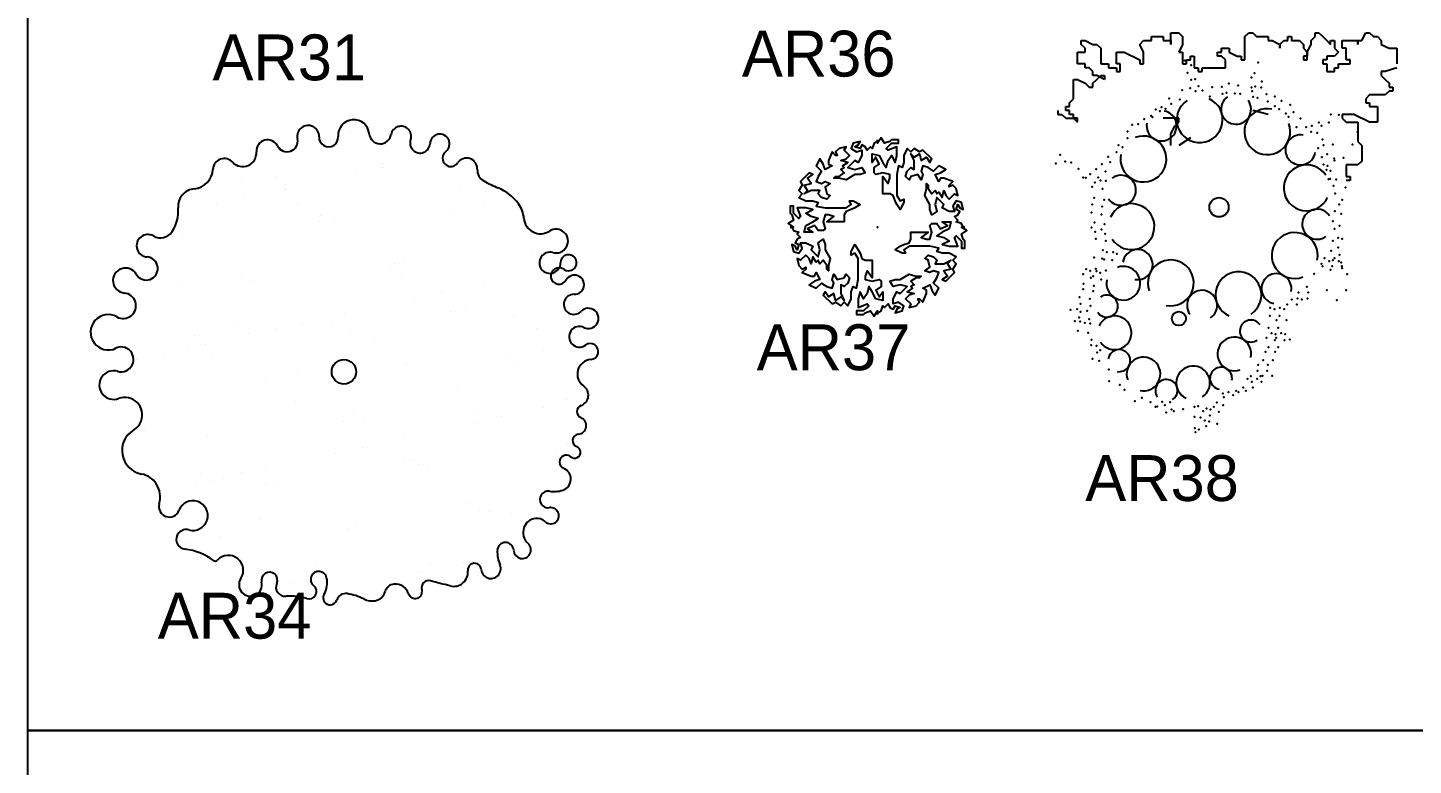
# Model space of a CAD drawing. Header units: millimetres. Extents: x -129.2 to -76.7, y 2488.8 to 2511.1.
# Drawn here: x -129.24 to -121.31, y 2499.81 to 2504.03 of the extents above; entities that cross this region are included whole.
import ezdxf

# ---------------------------------------------------------------- set-up
doc = ezdxf.new("R2010")
doc.units = ezdxf.units.MM
doc.styles.add('MAYO', font='COBT____.PFB', dxfattribs={"height": 0.7})

# ---------------------------------------------------------------- blocks, each defined once
blk = doc.blocks.new('AR34')
for p, q in [((0.0399, 1.3749), (0.0399, 1.3749)), ((0.2216, 1.1962), (0.2216, 1.1962)), ((0.4616, 1.2273), (0.4616, 1.2273)), ((-0.3906, 1.1205), (-0.3906, 1.1205)), ((0.0677, 1.1396), (0.0677, 1.1396)), ((0.2214, 1.1738), (0.2214, 1.1738)), ((-0.583, 1.0958), (-0.583, 1.0958)), ((-0.3335, 1.0504), (-0.3335, 1.0504)), ((-0.3311, 1.0749), (-0.3311, 1.0749)), ((0.6655, 1.0498), (0.6655, 1.0498)), ((-0.7274, 0.9627), (-0.7274, 0.9627)), ((-0.5736, 0.9969), (-0.5736, 0.9969)), ((-0.265, 0.966), (-0.265, 0.966)), ((0.7986, 0.9807), (0.7986, 0.9807)), ((-0.1319, 0.8968), (-0.1319, 0.8968)), ((0.6272, 0.9303), (0.6272, 0.9303)), ((-0.1376, 0.8665), (-0.1376, 0.8665)), ((-0.0501, 0.8596), (-0.0501, 0.8596)), ((-0.919, 0.7875), (-0.919, 0.7875)), ((1.2778, 0.7317), (1.2778, 0.7317)), ((0.3473, 0.6479), (0.3473, 0.6479)), ((1.0726, 0.701), (1.0726, 0.701)), ((-0.5832, 0.564), (-0.5832, 0.564)), ((0.2714, 0.6133), (0.2714, 0.6133)), ((0.2912, 0.622), (0.2912, 0.622)), ((0.3309, 0.5677), (0.3309, 0.5677)), ((-0.9253, 0.5181), (-0.9253, 0.5181)), ((-0.5134, 0.5217), (-0.5134, 0.5217)), ((0.8022, 0.5141), (0.8022, 0.5141)), ((0.4083, 0.4265), (0.4083, 0.4265)), ((0.5621, 0.4607), (0.5621, 0.4607)), ((0.0071, 0.3372), (0.0071, 0.3372)), ((0.612, 0.3524), (0.612, 0.3524)), ((0.6968, 0.3562), (0.6968, 0.3562)), ((0.9729, 0.3228), (0.9729, 0.3228)), ((-0.6038, 0.2718), (-0.6038, 0.2718)), ((-0.3867, 0.2496), (-0.3867, 0.2496)), ((-0.233, 0.2838), (-0.233, 0.2838)), ((-0.068, 0.2924), (-0.068, 0.2924)), ((0.0424, 0.239), (0.0424, 0.239)), ((1.106, 0.2536), (1.106, 0.2536)), ((-0.8493, 0.2134), (-0.8493, 0.2134)), ((-0.7879, 0.1603), (-0.7879, 0.1603)), ((-0.5443, 0.2262), (-0.5443, 0.2262)), ((0.1755, 0.1698), (0.1755, 0.1698)), ((-1.0281, 0.1069), (-1.0281, 0.1069)), ((-0.8881, 0.1552), (-0.8881, 0.1552)), ((-0.755, 0.086), (-0.755, 0.086)), ((0.9335, 0.1061), (0.9335, 0.1061)), ((1.1422, 0.1269), (1.1422, 0.1269)), ((-1.1818, 0.0727), (-1.1818, 0.0727)), ((-0.2632, 0.0109), (-0.2632, 0.0109)), ((0.3608, 0.0479), (0.3608, 0.0479)), ((0.993, 0.0605), (0.993, 0.0605)), ((-0.4437, -0.0525), (-0.4437, -0.0525)), ((0.6547, -0.0792), (0.6547, -0.0792)), ((-1.2085, -0.1163), (-1.2085, -0.1163)), ((1.274, -0.1548), (1.274, -0.1548)), ((-0.2758, -0.163), (-0.2758, -0.163)), ((0.0583, -0.2354), (0.0583, -0.2354)), ((0.7664, -0.218), (0.7664, -0.218)), ((1.1428, -0.199), (1.1428, -0.199)), ((0.0017, -0.2818), (0.0017, -0.2818)), ((0.1178, -0.281), (0.1178, -0.281)), ((0.7489, -0.2867), (0.7489, -0.2867)), ((0.9027, -0.2525), (0.9027, -0.2525)), ((-1.1384, -0.3307), (-1.1384, -0.3307)), ((-0.7797, -0.3608), (-0.7797, -0.3608)), ((0.3477, -0.3759), (0.3477, -0.3759)), ((-0.0461, -0.4636), (-0.0461, -0.4636)), ((0.1076, -0.4294), (0.1076, -0.4294)), ((1.2118, -0.4473), (1.2118, -0.4473)), ((1.2803, -0.4042), (1.2803, -0.4042)), ((-0.4473, -0.5528), (-0.4473, -0.5528)), ((0.3498, -0.488), (0.3498, -0.488)), ((0.3988, -0.4963), (0.3988, -0.4963)), ((0.4305, -0.5263), (0.4305, -0.5263)), ((-0.8169, -0.577), (-0.8169, -0.577)), ((-0.7574, -0.6226), (-0.7574, -0.6226)), ((-0.6874, -0.6063), (-0.6874, -0.6063)), ((-0.5807, -0.5719), (-0.5807, -0.5719)), ((-0.3741, -0.6266), (-0.3741, -0.6266)), ((0.4829, -0.5572), (0.4829, -0.5572)), ((-0.8412, -0.6405), (-0.8412, -0.6405)), ((-0.4476, -0.641), (-0.4476, -0.641)), ((0.7203, -0.7426), (0.7203, -0.7426)), ((0.7798, -0.7883), (0.7798, -0.7883)), ((0.8361, -0.7921), (0.8361, -0.7921)), ((-0.4764, -0.8379), (-0.4764, -0.8379)), ((0.0713, -0.8559), (0.0713, -0.8559)), ((0.9621, -0.8062), (0.9621, -0.8062)), ((-0.71, -0.9349), (-0.71, -0.9349)), ((0.0316, -0.89), (0.0316, -0.89)), ((-0.8989, -0.9738), (-0.8989, -0.9738)), ((1.0608, -1.0035), (1.0608, -1.0035)), ((-0.1549, -1.0842), (-0.1549, -1.0842)), ((0.5001, -1.1004), (0.5001, -1.1004)), ((0.6883, -1.0891), (0.6883, -1.0891)), ((-0.0954, -1.1298), (-0.0954, -1.1298)), ((0.2945, -1.1767), (0.2945, -1.1767)), ((0.4482, -1.1425), (0.4482, -1.1425)), ((-0.3044, -1.2008), (-0.3044, -1.2008)), ((-0.1067, -1.266), (-0.1067, -1.266)), ((0.6572, -1.2151), (0.6572, -1.2151))]:
    blk.add_line(p, q)
blk.add_circle((0.0028, 0.0046), 0.0699)
for centre, radius, start, end in [((0.0588, 1.3575), 0.0893, 5.55578, 184.53107), ((-0.2018, 1.3515), 0.0627, 357.38104, 192.7058), ((-0.0847, 1.3461), 0.0546, 177.38104, 4.53107), ((0.2105, 1.3722), 0.0631, 185.55578, 350.27498), ((0.3298, 1.3518), 0.0579, 340.48863, 170.27498), ((0.5512, 1.3088), 0.0559, 307.42775, 177.69442), ((-0.4335, 1.267), 0.0645, 27.25613, 184.07894), ((-0.3222, 1.3243), 0.0607, 207.25613, 12.7058), ((0.4382, 1.3134), 0.0572, 160.48863, 357.69442), ((-0.6808, 1.1592), 0.0654, 42.89257, 177.06936), ((-0.5757, 1.2568), 0.0781, 222.89257, 4.07894), ((0.614, 1.2268), 0.0474, 127.42775, 325.90174), ((0.7041, 1.1658), 0.0615, 357.7701, 145.90174), ((-0.8632, 1.1685), 0.1172, 274.8706, 357.06936), ((0.8393, 1.1605), 0.0738, 177.7701, 240.22346), ((-0.8447, 0.9515), 0.1006, 94.8706, 185.24084), ((1.1378, 1.6824), 0.675, 240.22346, 247.91416), ((0.7814, 0.8039), 0.273, 36.39034, 67.91416), ((0.8726, 0.8712), 0.1597, 4.19425, 36.39034), ((-1.1524, 0.9232), 0.2084, 325.98137, 5.24084), ((1.1268, 0.8898), 0.0951, 184.19425, 303.01156), ((-1.0467, 0.8519), 0.0808, 240.37257, 325.98137), ((1.2158, 0.7527), 0.0684, 254.22489, 123.01156), ((-1.1184, 0.7257), 0.0643, 60.37257, 266.12842), ((-1.1272, 0.5957), 0.0659, 210.24225, 86.12842), ((1.1808, 0.6286), 0.0606, 74.22489, 359.85061), ((1.2874, 0.6284), 0.0461, 233.82209, 179.85061), ((-1.246, 0.5265), 0.0716, 30.24225, 264.7312), ((1.2324, 0.5531), 0.0471, 53.82209, 330.50873), ((1.3211, 0.503), 0.0547, 268.44748, 150.50873), ((-1.2593, 0.3825), 0.073, 240.6127, 84.7312), ((1.318, 0.3906), 0.0577, 88.44748, 315.83099), ((-1.3447, 0.2308), 0.1011, 60.6127, 294.61764), ((1.4009, 0.3102), 0.0578, 243.77907, 135.83099), ((1.3492, 0.2053), 0.0591, 63.77907, 306.30778), ((1.4115, 0.1206), 0.0461, 274.27682, 126.30778), ((-1.2711, 0.0757), 0.0712, 253.72911, 130.60171), ((-1.314, -0.0713), 0.082, 73.72911, 290.63538), ((1.4211, -0.0085), 0.0834, 94.27682, 235.37627), ((1.3381, -0.1287), 0.0627, 290.53114, 55.37627), ((-1.25, -0.2414), 0.0997, 339.03841, 110.63538), ((1.3734, -0.2229), 0.0379, 110.53114, 246.88072), ((-1.2514, -0.2408), 0.1013, 301.07304, 339.03841), ((1.3391, -0.3033), 0.0495, 275.14521, 66.88072), ((-1.1281, -0.4455), 0.1377, 121.07304, 259.39823), ((1.3468, -0.3892), 0.0367, 95.14521, 249.89443), ((1.2746, -0.5109), 0.0393, 49.14033, 247.23034), ((1.3225, -0.4555), 0.034, 229.14033, 69.89443), ((1.2335, -0.6089), 0.0669, 288.61253, 67.23034), ((-1.1768, -0.7057), 0.1271, 33.345, 79.39823), ((-1.1883, -0.7132), 0.1408, 344.36673, 33.345), ((1.1705, -0.7259), 0.0473, 81.47432, 279.08931), ((1.202, -0.5155), 0.1654, 261.47432, 288.61253), ((-0.9957, -0.7671), 0.0592, 164.36673, 339.30511), ((-0.8607, -0.8181), 0.085, 254.36759, 159.30511), ((1.1853, -0.8185), 0.0465, 227.41168, 99.08931), ((1.1062, -0.912), 0.0782, 96.26017, 161.22953), ((1.1055, -0.9054), 0.0715, 47.41168, 96.26017), ((-0.8989, -0.9546), 0.0567, 74.36759, 263.84146), ((1.1137, -0.9145), 0.0861, 161.22953, 227.77398), ((-0.9402, -1.3365), 0.3274, 53.09559, 83.84146), ((1.0867, -1.0235), 0.2067, 178.26061, 202.21066), ((0.9268, -1.0186), 0.0468, 2.29488, 178.26061), ((1.0228, -1.0148), 0.0493, 182.29488, 47.77398), ((-0.7331, -1.0608), 0.0174, 233.09559, 316.99125), ((-0.6579, -1.131), 0.0855, 326.76626, 136.99125), ((0.7497, -1.1295), 0.0388, 4.14328, 185.94356), ((0.8438, -1.1226), 0.0556, 184.14328, 22.21066), ((-0.5315, -1.2138), 0.0656, 146.76626, 13.4455), ((-0.4231, -1.1879), 0.0458, 336.02299, 193.4455), ((-0.1409, -1.1831), 0.0461, 11.99507, 231.24156), ((-0.227, -1.2014), 0.1341, 330.03086, 11.99507), ((0.6303, -1.1419), 0.0812, 255.24191, 5.94356), ((-0.3335, -1.2277), 0.0523, 156.02299, 275.96966), ((-0.1964, -1.2523), 0.0427, 251.48786, 51.24156), ((0.0132, -1.3176), 0.0537, 81.31075, 161.92588), ((-0.028, -1.5871), 0.3263, 63.51889, 81.31075), ((0.1703, -1.2353), 0.0704, 278.48389, 345.36637), ((0.2951, -1.2679), 0.0585, 95.8191, 165.36637), ((0.2971, -1.2875), 0.0782, 16.92412, 95.8191), ((0.4099, -1.2532), 0.0396, 196.92412, 15.79205), ((0.4877, -1.2312), 0.0413, 75.52169, 195.79205), ((-5.4107, -24.0742), 23.6335, 75.24191, 75.52169), ((-0.2989, -1.5583), 0.28, 71.48786, 95.96966), ((-0.076, -1.2885), 0.0402, 150.03086, 341.92588), ((0.165, -1.1996), 0.1065, 243.51889, 278.48389)]:
    blk.add_arc(centre, radius, start, end)
blk = doc.blocks.new('AR37')
for points in [[(-0.0031, 0.4993), (-0.0031, 0.4893), (-0.0231, 0.4793), (-0.0331, 0.4493), (-0.0431, 0.4593), (-0.0631, 0.4393), (-0.0731, 0.4593), (-0.0931, 0.4693), (-0.1031, 0.4493), (-0.1331, 0.4593), (-0.1131, 0.4693), (-0.1031, 0.4893), (-0.1431, 0.4793), (-0.1531, 0.4493), (-0.1231, 0.4293), (-0.0931, 0.4393), (-0.0931, 0.4093), (-0.1131, 0.3693), (-0.1331, 0.3793), (-0.1731, 0.3393), (-0.1331, 0.3293), (-0.0931, 0.3393), (-0.0731, 0.3093), (-0.1031, 0.2993), (-0.1331, 0.2993), (-0.1831, 0.2693), (-0.2231, 0.2793), (-0.2531, 0.2793), (-0.2431, 0.2893), (-0.2231, 0.2893), (-0.1931, 0.3093), (-0.2131, 0.3293), (-0.1931, 0.3393), (-0.2031, 0.3493), (-0.1731, 0.3693), (-0.2131, 0.3793), (-0.1831, 0.3893), (-0.1631, 0.4093), (-0.1931, 0.4393), (-0.1831, 0.4593), (-0.2231, 0.4493), (-0.2431, 0.4293), (-0.2331, 0.4093), (-0.2431, 0.4093), (-0.2631, 0.4293), (-0.2831, 0.3793), (-0.2831, 0.3593), (-0.2631, 0.3493), (-0.3031, 0.3293), (-0.3131, 0.3593), (-0.3331, 0.3893), (-0.3531, 0.3493), (-0.3231, 0.3193), (-0.3431, 0.2893), (-0.3531, 0.2593), (-0.3231, 0.2493), (-0.3031, 0.2593), (-0.2731, 0.2493), (-0.3031, 0.2293), (-0.2931, 0.1893), (-0.2731, 0.1793), (-0.2931, 0.1593), (-0.3231, 0.1693), (-0.3431, 0.1893), (-0.3331, 0.2093), (-0.3831, 0.2093), (-0.4231, 0.1893), (-0.4031, 0.2093), (-0.4231, 0.2393), (-0.3831, 0.2493), (-0.4031, 0.2793), (-0.3731, 0.2993), (-0.3931, 0.3093), (-0.4431, 0.2593), (-0.4331, 0.2393), (-0.4531, 0.2093), (-0.4331, 0.1893), (-0.4531, 0.1693), (-0.4131, 0.1493), (-0.3731, 0.1493), (-0.3431, 0.1393), (-0.3531, 0.1193), (-0.3031, 0.1093), (-0.1831, 0.1093), (-0.1531, 0.1293), (-0.1631, 0.1493), (-0.1431, 0.1493), (-0.1031, 0.1293), (-0.1331, 0.1093), (-0.1531, 0.0993), (-0.1831, 0.0893), (-0.1931, 0.0693), (-0.1931, 0.0293), (-0.2931, 0.0293), (-0.2531, 0.0593), (-0.2831, 0.0693), (-0.3031, 0.0693), (-0.3131, 0.0293), (-0.3031, -0.0107), (-0.3131, -0.0207), (-0.3431, -0.0207), (-0.3631, 0.0093), (-0.4031, -0.0107), (-0.3731, -0.0307), (-0.4231, -0.0307), (-0.4131, 0.0093), (-0.3731, 0.0293), (-0.3431, 0.0493), (-0.3831, 0.0593), (-0.4131, 0.0793), (-0.3731, 0.0993), (-0.4131, 0.1093), (-0.4631, 0.1093), (-0.4431, 0.0593), (-0.4531, 0.0493), (-0.4831, 0.0793), (-0.4831, 0.1193), (-0.5031, 0.1193), (-0.5031, 0.0793), (-0.4931, 0.0693), (-0.4831, 0.0393), (-0.5131, 0.0193), (-0.4831, -0.0007), (-0.5031, -0.0007)], [(0.4969, -0.0007), (0.4869, -0.0007), (0.4769, 0.0193), (0.4469, 0.0293), (0.4569, 0.0393), (0.4369, 0.0593), (0.4569, 0.0693), (0.4669, 0.0893), (0.4469, 0.0993), (0.4569, 0.1293), (0.4669, 0.1093), (0.4869, 0.0993), (0.4769, 0.1393), (0.4469, 0.1493), (0.4269, 0.1193), (0.4369, 0.0893), (0.4069, 0.0893), (0.3669, 0.1093), (0.3769, 0.1293), (0.3369, 0.1693), (0.3269, 0.1293), (0.3369, 0.0893), (0.3069, 0.0693), (0.2969, 0.0993), (0.2969, 0.1293), (0.2669, 0.1793), (0.2769, 0.2193), (0.2769, 0.2493), (0.2869, 0.2393), (0.2869, 0.2193), (0.3069, 0.1893), (0.3269, 0.2093), (0.3369, 0.1893), (0.3469, 0.1993), (0.3669, 0.1693), (0.3769, 0.2093), (0.3869, 0.1793), (0.4069, 0.1593), (0.4369, 0.1893), (0.4569, 0.1793), (0.4469, 0.2193), (0.4269, 0.2393), (0.4069, 0.2293), (0.4069, 0.2393), (0.4269, 0.2593), (0.3769, 0.2793), (0.3569, 0.2793), (0.3469, 0.2593), (0.3269, 0.2993), (0.3569, 0.3093), (0.3869, 0.3293), (0.3469, 0.3493), (0.3169, 0.3193), (0.2869, 0.3393), (0.2569, 0.3493), (0.2469, 0.3193), (0.2569, 0.2993), (0.2469, 0.2693), (0.2269, 0.2993), (0.1869, 0.2893), (0.1769, 0.2693), (0.1569, 0.2893), (0.1669, 0.3193), (0.1869, 0.3393), (0.2069, 0.3293), (0.2069, 0.3793), (0.1869, 0.4193), (0.2069, 0.3993), (0.2369, 0.4193), (0.2469, 0.3793), (0.2769, 0.3993), (0.2969, 0.3693), (0.3069, 0.3893), (0.2569, 0.4393), (0.2369, 0.4293), (0.2069, 0.4493), (0.1869, 0.4293), (0.1669, 0.4493), (0.1469, 0.4093), (0.1469, 0.3693), (0.1369, 0.3393), (0.1169, 0.3493), (0.1069, 0.2993), (0.1069, 0.1793), (0.1269, 0.1493), (0.1469, 0.1593), (0.1469, 0.1393), (0.1269, 0.0993), (0.1069, 0.1293), (0.0969, 0.1493), (0.0869, 0.1793), (0.0669, 0.1893), (0.0269, 0.1893), (0.0269, 0.2893), (0.0569, 0.2493), (0.0669, 0.2793), (0.0669, 0.2993), (0.0269, 0.3093), (-0.0131, 0.2993), (-0.0231, 0.3093), (-0.0231, 0.3393), (0.0069, 0.3593), (-0.0131, 0.3993), (-0.0331, 0.3693), (-0.0331, 0.4193), (0.0069, 0.4093), (0.0269, 0.3693), (0.0469, 0.3393), (0.0569, 0.3793), (0.0769, 0.4093), (0.0969, 0.3693), (0.1069, 0.4093), (0.1069, 0.4593), (0.0569, 0.4393), (0.0469, 0.4493), (0.0769, 0.4793), (0.1169, 0.4793), (0.1169, 0.4993), (0.0769, 0.4993), (0.0669, 0.4893), (0.0369, 0.4793), (0.0169, 0.5093), (-0.0031, 0.4793), (-0.0031, 0.4993)], [(-0.0031, -0.5007), (-0.0031, -0.4907), (0.0169, -0.4807), (0.0269, -0.4507), (0.0369, -0.4607), (0.0569, -0.4407), (0.0669, -0.4607), (0.0869, -0.4707), (0.0969, -0.4507), (0.1269, -0.4607), (0.1069, -0.4707), (0.0969, -0.4907), (0.1369, -0.4807), (0.1469, -0.4507), (0.1169, -0.4307), (0.0869, -0.4407), (0.0869, -0.4107), (0.1069, -0.3707), (0.1269, -0.3807), (0.1669, -0.3407), (0.1269, -0.3307), (0.0869, -0.3407), (0.0669, -0.3107), (0.0969, -0.3007), (0.1269, -0.3007), (0.1769, -0.2707), (0.2169, -0.2807), (0.2469, -0.2807), (0.2369, -0.2907), (0.2169, -0.2907), (0.1869, -0.3107), (0.2069, -0.3307), (0.1869, -0.3407), (0.1969, -0.3507), (0.1669, -0.3707), (0.2069, -0.3807), (0.1769, -0.3907), (0.1569, -0.4107), (0.1869, -0.4407), (0.1769, -0.4607), (0.2169, -0.4507), (0.2369, -0.4307), (0.2269, -0.4107), (0.2369, -0.4107), (0.2569, -0.4307), (0.2769, -0.3807), (0.2769, -0.3607), (0.2569, -0.3507), (0.2969, -0.3307), (0.3069, -0.3607), (0.3269, -0.3907), (0.3469, -0.3507), (0.3169, -0.3207), (0.3369, -0.2907), (0.3469, -0.2607), (0.3169, -0.2507), (0.2969, -0.2607), (0.2669, -0.2507), (0.2969, -0.2307), (0.2869, -0.1907), (0.2669, -0.1807), (0.2869, -0.1607), (0.3169, -0.1707), (0.3369, -0.1907), (0.3269, -0.2107), (0.3769, -0.2107), (0.4169, -0.1907), (0.3969, -0.2107), (0.4169, -0.2407), (0.3769, -0.2507), (0.3969, -0.2807), (0.3669, -0.3007), (0.3869, -0.3107), (0.4369, -0.2607), (0.4269, -0.2407), (0.4469, -0.2107), (0.4269, -0.1907), (0.4469, -0.1707), (0.4069, -0.1507), (0.3669, -0.1507), (0.3369, -0.1407), (0.3469, -0.1207), (0.2969, -0.1107), (0.1769, -0.1107), (0.1469, -0.1307), (0.1569, -0.1507), (0.1369, -0.1507), (0.0969, -0.1307), (0.1269, -0.1107), (0.1469, -0.1007), (0.1769, -0.0907), (0.1869, -0.0707), (0.1869, -0.0307), (0.2869, -0.0307), (0.2469, -0.0607), (0.2769, -0.0707), (0.2969, -0.0707), (0.3069, -0.0307), (0.2969, 0.0093), (0.3069, 0.0193), (0.3369, 0.0193), (0.3569, -0.0107), (0.3969, 0.0093), (0.3669, 0.0293), (0.4169, 0.0293), (0.4069, -0.0107), (0.3669, -0.0307), (0.3369, -0.0507), (0.3769, -0.0607), (0.4069, -0.0807), (0.3669, -0.1007), (0.4069, -0.1107), (0.4569, -0.1107), (0.4369, -0.0607), (0.4469, -0.0507), (0.4769, -0.0807), (0.4769, -0.1207), (0.4969, -0.1207), (0.4969, -0.0807), (0.4869, -0.0707), (0.4769, -0.0407), (0.5069, -0.0207), (0.4769, -0.0007), (0.4969, -0.0007)], [(-0.5031, -0.0007), (-0.4931, -0.0007), (-0.4831, -0.0207), (-0.4531, -0.0307), (-0.4631, -0.0407), (-0.4431, -0.0607), (-0.4631, -0.0707), (-0.4731, -0.0907), (-0.4531, -0.1007), (-0.4631, -0.1307), (-0.4731, -0.1107), (-0.4931, -0.1007), (-0.4831, -0.1407), (-0.4531, -0.1507), (-0.4331, -0.1207), (-0.4431, -0.0907), (-0.4131, -0.0907), (-0.3731, -0.1107), (-0.3831, -0.1307), (-0.3431, -0.1707), (-0.3331, -0.1307), (-0.3431, -0.0907), (-0.3131, -0.0707), (-0.3031, -0.1007), (-0.3031, -0.1307), (-0.2731, -0.1807), (-0.2831, -0.2207), (-0.2831, -0.2507), (-0.2931, -0.2407), (-0.2931, -0.2207), (-0.3131, -0.1907), (-0.3331, -0.2107), (-0.3431, -0.1907), (-0.3531, -0.2007), (-0.3731, -0.1707), (-0.3831, -0.2107), (-0.3931, -0.1807), (-0.4131, -0.1607), (-0.4431, -0.1907), (-0.4631, -0.1807), (-0.4531, -0.2207), (-0.4331, -0.2407), (-0.4131, -0.2307), (-0.4131, -0.2407), (-0.4331, -0.2607), (-0.3831, -0.2807), (-0.3631, -0.2807), (-0.3531, -0.2607), (-0.3331, -0.3007), (-0.3631, -0.3107), (-0.3931, -0.3307), (-0.3531, -0.3507), (-0.3231, -0.3207), (-0.2931, -0.3407), (-0.2631, -0.3507), (-0.2531, -0.3207), (-0.2631, -0.3007), (-0.2531, -0.2707), (-0.2331, -0.3007), (-0.1931, -0.2907), (-0.1831, -0.2707), (-0.1631, -0.2907), (-0.1731, -0.3207), (-0.1931, -0.3407), (-0.2131, -0.3307), (-0.2131, -0.3807), (-0.1931, -0.4207), (-0.2131, -0.4007), (-0.2431, -0.4207), (-0.2531, -0.3807), (-0.2831, -0.4007), (-0.3031, -0.3707), (-0.3131, -0.3907), (-0.2631, -0.4407), (-0.2431, -0.4307), (-0.2131, -0.4507), (-0.1931, -0.4307), (-0.1731, -0.4507), (-0.1531, -0.4107), (-0.1531, -0.3707), (-0.1431, -0.3407), (-0.1231, -0.3507), (-0.1131, -0.3007), (-0.1131, -0.1807), (-0.1331, -0.1507), (-0.1531, -0.1607), (-0.1531, -0.1407), (-0.1331, -0.1007), (-0.1131, -0.1307), (-0.1031, -0.1507), (-0.0931, -0.1807), (-0.0731, -0.1907), (-0.0331, -0.1907), (-0.0331, -0.2907), (-0.0631, -0.2507), (-0.0731, -0.2807), (-0.0731, -0.3007), (-0.0331, -0.3107), (0.0069, -0.3007), (0.0169, -0.3107), (0.0169, -0.3407), (-0.0131, -0.3607), (0.0069, -0.4007), (0.0269, -0.3707), (0.0269, -0.4207), (-0.0131, -0.4107), (-0.0331, -0.3707), (-0.0531, -0.3407), (-0.0631, -0.3807), (-0.0831, -0.4107), (-0.1031, -0.3707), (-0.1131, -0.4107), (-0.1131, -0.4607), (-0.0631, -0.4407), (-0.0531, -0.4507), (-0.0831, -0.4807), (-0.1231, -0.4807), (-0.1231, -0.5007), (-0.0831, -0.5007), (-0.0731, -0.4907), (-0.0431, -0.4807), (-0.0231, -0.5107), (-0.0031, -0.4807), (-0.0031, -0.5007)]]:
    blk.add_lwpolyline(points)
blk.add_point((-0.0031, -0.0007))
blk = doc.blocks.new('AR38')
for p, q in [((-0.7834, 0.9406), (-0.7834, 0.9629)), ((-0.7834, 0.9629), (-0.7611, 0.9629)), ((-0.7611, 0.9629), (-0.7166, 0.9406)), ((-0.4493, 0.9406), (-0.427, 0.9629)), ((-0.427, 0.9629), (-0.3825, 0.9629)), ((-0.3825, 0.9629), (-0.3825, 0.9851)), ((-0.3825, 0.9851), (-0.3156, 0.9851)), ((-0.3156, 0.9851), (-0.3156, 0.9629)), ((-0.3156, 0.9629), (-0.2711, 0.9629)), ((-0.2711, 0.9406), (-0.2711, 1.0074)), ((-0.2711, 1.0074), (-0.2265, 1.0074)), ((-0.2711, 0.9629), (-0.2711, 0.9406)), ((-0.2265, 1.0074), (-0.2042, 0.9851)), ((-0.2042, 0.9851), (-0.2042, 0.9406)), ((0.1522, 0.9851), (0.1744, 1.0074)), ((0.1522, 0.8516), (0.1522, 0.9851)), ((0.1744, 1.0074), (0.1967, 1.0074)), ((0.1967, 1.0074), (0.219, 0.9851)), ((0.219, 0.9851), (0.2858, 0.9851)), ((0.2858, 0.9851), (0.2858, 0.9629)), ((0.2858, 0.9629), (0.3081, 0.9629)), ((0.3081, 0.9629), (0.3527, 0.9406)), ((0.3527, 0.9406), (0.3749, 0.9629)), ((0.3749, 0.9629), (0.3972, 0.9629)), ((0.3972, 0.9629), (0.3972, 0.9851)), ((0.3972, 0.9851), (0.4195, 0.9851)), ((0.4195, 0.9851), (0.4195, 0.9629)), ((0.4195, 0.9629), (0.464, 0.9629)), ((0.464, 0.9629), (0.4863, 0.9406)), ((0.5309, 0.9629), (0.5531, 0.9851)), ((0.5309, 0.9406), (0.5309, 0.9629)), ((0.5531, 0.9851), (0.5531, 1.0074)), ((0.5531, 1.0074), (0.5754, 1.0074)), ((0.5754, 1.0074), (0.5977, 0.9851)), ((0.5977, 0.9851), (0.62, 0.9629)), ((0.62, 0.9629), (0.6422, 0.9406)), ((0.6422, 0.9406), (0.6422, 0.9629)), ((0.6422, 0.9629), (0.6645, 0.9629)), ((0.6645, 0.9629), (0.6645, 0.9184)), ((0.7091, 0.9184), (0.7091, 0.9629)), ((0.7091, 0.9629), (0.7982, 0.9629)), ((0.7982, 0.9629), (0.7982, 0.9406)), ((0.7982, 0.9406), (0.7982, 0.9629)), ((0.7982, 0.9629), (0.8204, 0.9629)), ((0.8204, 0.9629), (0.8427, 1.0074)), ((0.8427, 1.0074), (0.865, 1.0074)), ((0.865, 1.0074), (0.8873, 0.9851)), ((0.8873, 0.9851), (0.9096, 0.9851)), ((0.9096, 0.9851), (0.9318, 0.9629)), ((0.9318, 0.9629), (0.9318, 0.9406)), ((-0.8057, 0.8293), (-0.8057, 0.8961)), ((-0.8057, 0.8961), (-0.7611, 0.8961)), ((-0.7611, 0.9184), (-0.7834, 0.9406)), ((-0.7611, 0.8961), (-0.7611, 0.9184)), ((-0.7166, 0.9406), (-0.6943, 0.9406)), ((-0.6943, 0.9406), (-0.672, 0.9184)), ((-0.672, 0.9184), (-0.672, 0.8293)), ((-0.5829, 0.8961), (-0.5384, 0.8961)), ((-0.5829, 0.8293), (-0.5829, 0.8961)), ((-0.5384, 0.8961), (-0.4493, 0.8516)), ((-0.427, 0.8961), (-0.4493, 0.9406)), ((-0.427, 0.8293), (-0.427, 0.8961)), ((-0.2042, 0.9406), (-0.2265, 0.8961)), ((-0.2265, 0.8961), (-0.2042, 0.8961)), ((-0.2042, 0.8961), (-0.2042, 0.8293)), ((-0.1597, 0.8516), (-0.1597, 0.8738)), ((-0.1597, 0.8738), (-0.1374, 0.8738)), ((-0.1374, 0.8738), (-0.1374, 0.807)), ((-0.0038, 0.8738), (-0.0038, 0.8961)), ((-0.0038, 0.8961), (0.0185, 0.8961)), ((0.0185, 0.8738), (-0.0038, 0.8738)), ((0.0185, 0.8961), (0.0185, 0.9184)), ((0.0185, 0.9184), (0.0631, 0.9184)), ((0.0408, 0.8516), (0.0185, 0.8738)), ((0.0631, 0.9184), (0.0631, 0.8961)), ((0.0631, 0.8961), (0.1076, 0.8738)), ((0.1076, 0.8738), (0.1299, 0.8738)), ((0.1299, 0.8738), (0.1299, 0.8516)), ((0.3527, 0.9406), (0.3527, 0.9184)), ((0.3527, 0.9184), (0.3527, 0.9406)), ((0.4863, 0.9406), (0.4863, 0.9184)), ((0.4863, 0.9184), (0.5086, 0.8961)), ((0.5086, 0.8738), (0.4863, 0.8738)), ((0.4863, 0.8738), (0.4863, 0.8516)), ((0.5086, 0.8961), (0.5309, 0.9406)), ((0.5086, 0.8961), (0.5086, 0.8738)), ((0.5086, 0.8516), (0.5086, 0.8961)), ((0.6645, 0.8738), (0.62, 0.8738)), ((0.62, 0.8738), (0.62, 0.8516)), ((0.6645, 0.9184), (0.6868, 0.8961)), ((0.6868, 0.8961), (0.6645, 0.8738)), ((0.7313, 0.9184), (0.7091, 0.9184)), ((0.7313, 0.8516), (0.7313, 0.9184)), ((0.9318, 0.9406), (0.9764, 0.9184)), ((0.9764, 0.9184), (1.0209, 0.9184)), ((1.0209, 0.9184), (1.0209, 0.8293)), ((-0.7611, 0.8293), (-0.8057, 0.8293)), ((-0.7611, 0.807), (-0.7611, 0.8293)), ((-0.7389, 0.807), (-0.7611, 0.807)), ((-0.7166, 0.7848), (-0.7389, 0.807)), ((-0.672, 0.8293), (-0.6275, 0.8293)), ((-0.6275, 0.8293), (-0.6275, 0.807)), ((-0.6275, 0.807), (-0.5829, 0.807)), ((-0.5607, 0.8293), (-0.5829, 0.8293)), ((-0.5829, 0.807), (-0.5829, 0.7848)), ((-0.5607, 0.7848), (-0.5607, 0.8293)), ((-0.4493, 0.8516), (-0.4493, 0.8293)), ((-0.4493, 0.8293), (-0.427, 0.8293)), ((-0.2042, 0.8293), (-0.182, 0.8293)), ((-0.182, 0.8293), (-0.182, 0.8516)), ((-0.182, 0.8516), (-0.1597, 0.8516)), ((-0.1374, 0.807), (-0.1151, 0.807)), ((-0.1151, 0.807), (-0.1151, 0.7848)), ((-0.0929, 0.7848), (-0.0929, 0.807)), ((-0.0929, 0.807), (0.0408, 0.807)), ((0.0408, 0.807), (0.0408, 0.8516)), ((0.1299, 0.8516), (0.1522, 0.8516)), ((0.4863, 0.8516), (0.5086, 0.8516)), ((0.62, 0.8516), (0.5977, 0.8516)), ((0.5977, 0.8516), (0.5977, 0.8293)), ((0.5977, 0.8293), (0.62, 0.8293)), ((0.62, 0.8293), (0.62, 0.7848)), ((0.6645, 0.7848), (0.6645, 0.807)), ((0.6645, 0.807), (0.6868, 0.807)), ((0.6868, 0.807), (0.6868, 0.8293)), ((0.6868, 0.8293), (0.7536, 0.8293)), ((0.7536, 0.8516), (0.7313, 0.8516)), ((0.7536, 0.8293), (0.7536, 0.8516)), ((1.0209, 0.807), (0.9541, 0.7848)), ((-0.828, 0.629), (-0.828, 0.7403)), ((-0.828, 0.7403), (-0.8057, 0.7403)), ((-0.8057, 0.7403), (-0.7611, 0.718)), ((-0.7611, 0.718), (-0.7389, 0.6957)), ((-0.7166, 0.7625), (-0.7166, 0.7848)), ((-0.6943, 0.7625), (-0.7166, 0.7625)), ((-0.7166, 0.718), (-0.6943, 0.7403)), ((-0.7166, 0.6957), (-0.7166, 0.718)), ((-0.6943, 0.7403), (-0.672, 0.7625)), ((-0.6498, 0.7403), (-0.6943, 0.7625)), ((-0.672, 0.7625), (-0.6498, 0.7625)), ((-0.6498, 0.7625), (-0.6498, 0.7403)), ((-0.5829, 0.7848), (-0.5607, 0.7848)), ((-0.1151, 0.7848), (-0.0929, 0.7848)), ((0.62, 0.7848), (0.6645, 0.7848)), ((0.9541, 0.7848), (0.9318, 0.7848)), ((0.9318, 0.7848), (0.9318, 0.7625)), ((0.9318, 0.7625), (0.9541, 0.7403)), ((0.9541, 0.7403), (0.9764, 0.718)), ((0.9764, 0.718), (0.9764, 0.6957)), ((-0.7389, 0.6957), (-0.7166, 0.6957)), ((0.865, 0.6512), (0.8427, 0.629)), ((0.9541, 0.6512), (0.865, 0.6512)), ((0.9764, 0.6735), (0.9541, 0.6512)), ((0.9764, 0.6957), (0.9987, 0.6957)), ((0.9987, 0.6735), (0.9764, 0.6735)), ((0.9987, 0.6957), (0.9987, 0.6735)), ((-0.9171, 0.5622), (-0.9171, 0.5399)), ((-0.8725, 0.5622), (-0.8725, 0.5844)), ((-0.8725, 0.5844), (-0.8502, 0.5844)), ((-0.8502, 0.5622), (-0.8725, 0.5622)), ((-0.8502, 0.6067), (-0.828, 0.629)), ((-0.8502, 0.5844), (-0.8502, 0.6067)), ((-0.8502, 0.5399), (-0.8502, 0.5622)), ((0.2858, 0.5399), (0.1967, 0.5622)), ((0.8427, 0.629), (0.8427, 0.6067)), ((0.8427, 0.6067), (0.865, 0.6067)), ((0.865, 0.6067), (0.865, 0.5844)), ((0.865, 0.5844), (0.9096, 0.5844)), ((0.9096, 0.5844), (0.9096, 0.4954)), ((-0.9171, 0.5399), (-0.8948, 0.5399)), ((-0.8948, 0.5399), (-0.8725, 0.5177)), ((-0.8725, 0.5177), (-0.828, 0.5177)), ((-0.828, 0.5399), (-0.8502, 0.5399)), ((-0.828, 0.5177), (-0.828, 0.5399)), ((-0.828, 0.5177), (-0.8057, 0.4954)), ((-0.8057, 0.5177), (-0.828, 0.5177)), ((-0.8057, 0.4954), (-0.8057, 0.5177)), ((-0.2265, 0.5177), (-0.3156, 0.5177)), ((-0.2488, 0.4731), (-0.2265, 0.4954)), ((-0.2265, 0.4954), (-0.2265, 0.5177)), ((0.7759, 0.5399), (0.7091, 0.5399)), ((0.7091, 0.5399), (0.7091, 0.5177)), ((0.7091, 0.5177), (0.7313, 0.4954)), ((0.7313, 0.4954), (0.7982, 0.4954)), ((0.865, 0.4954), (0.7759, 0.5399)), ((0.7982, 0.4954), (0.7982, 0.3841)), ((0.9096, 0.4954), (0.865, 0.4954)), ((-0.2711, 0.4286), (-0.2488, 0.4731)), ((-0.2711, 0.3618), (-0.2711, 0.4286)), ((-0.1597, 0.4064), (-0.2265, 0.3618)), ((0.7982, 0.3841), (0.8204, 0.3618)), ((0.8204, 0.3618), (0.8204, 0.2728)), ((0.7313, 0.2505), (0.7313, 0.1837)), ((0.7982, 0.2505), (0.7313, 0.2505)), ((0.8204, 0.2728), (0.7982, 0.2505)), ((0.7313, 0.1837), (0.7536, 0.1837)), ((0.7536, 0.1615), (0.7313, 0.1615)), ((0.7536, 0.1837), (0.7536, 0.1615))]:
    blk.add_line(p, q)
for centre, radius in [((0.0043, 0.0085), 0.055), ((-0.2252, -0.6283), 0.0404)]:
    blk.add_circle(centre, radius)
for centre, radius, start, end in [((0.1014, 0.5697), 0.086, 124.26167, 35.294), ((-0.3239, 0.4739), 0.086, 169.26167, 80.294), ((-0.1065, 0.5095), 0.1314, 123.25437, 65.54304), ((0.2802, 0.4411), 0.1314, 78.25437, 20.54304), ((0.2802, 0.4411), 0.1314, 78.25437, 20.54304), ((-0.4283, 0.2844), 0.1314, 168.25437, 110.54304), ((0.4698, 0.3366), 0.086, 79.26167, 350.294), ((0.4698, 0.3366), 0.086, 79.26167, 350.294), ((0.5053, 0.1193), 0.1314, 33.25437, 335.54304), ((-0.5569, 0.1056), 0.086, 214.26167, 125.294), ((-0.4967, -0.1023), 0.1314, 213.25437, 155.54304), ((0.5655, -0.0886), 0.086, 34.26167, 305.294), ((0.4369, -0.2674), 0.1314, 348.25437, 290.54304), ((-0.4612, -0.3197), 0.086, 259.26167, 170.294), ((-0.2716, -0.4241), 0.1314, 258.25437, 200.54304), ((-0.5427, -0.4259), 0.0964, 168.25437, 110.54304), ((0.1151, -0.4925), 0.1314, 303.25437, 245.54304), ((0.3325, -0.457), 0.086, 349.26167, 260.294), ((-0.0928, -0.5527), 0.086, 304.26167, 215.294), ((-0.637, -0.5571), 0.0631, 214.26167, 125.294), ((-0.5928, -0.7096), 0.0964, 213.25437, 155.54304), ((0.1865, -0.6996), 0.0631, 34.26167, 305.294), ((0.0922, -0.8308), 0.0964, 348.25437, 290.54304), ((-0.5667, -0.8691), 0.0631, 259.26167, 170.294), ((-0.4277, -0.9457), 0.0964, 258.25437, 200.54304), ((-0.1439, -0.9959), 0.0964, 303.25437, 245.54304), ((0.0155, -0.9698), 0.0631, 349.26167, 260.294), ((-0.2965, -1.0401), 0.0631, 304.26167, 215.294)]:
    blk.add_arc(centre, radius, start, end)
for p in [(-0.1922, 0.8487), (-0.1558, 0.8221), (0.2281, 0.8361), (-0.1754, 0.7773), (-0.1557, 0.7367), (-0.1319, 0.7423), (0.06, 0.7172), (0.1895, 0.7503), (0.2066, 0.776), (0.2495, 0.7288), (-0.2075, 0.6792), (-0.1599, 0.6904), (-0.1305, 0.6722), (-0.1123, 0.7017), (-0.0912, 0.6765), (-0.0478, 0.6415), (-0.0352, 0.6947), (0.0194, 0.6976), (0.0236, 0.6583), (0.0475, 0.664), (0.0937, 0.6598), (0.1133, 0.7046), (0.1245, 0.657), (0.1895, 0.6945), (0.1938, 0.673), (0.2002, 0.6408), (0.2109, 0.6988), (0.2238, 0.6344), (0.2453, 0.6945), (0.2753, 0.6559), (0.3225, 0.643), (-0.3573, 0.5684), (-0.3349, 0.5586), (-0.3251, 0.581), (-0.3027, 0.5712), (-0.2817, 0.6315), (-0.2691, 0.5993), (-0.2201, 0.6259), (0.2839, 0.6129), (0.3225, 0.5872), (0.3483, 0.57), (0.3611, 0.6173), (0.4105, 0.5937), (-0.4929, 0.4798), (-0.4581, 0.4843), (-0.4245, 0.5123), (-0.3839, 0.532), (-0.3769, 0.5236), (0.3869, 0.5443), (0.4019, 0.525), (0.4298, 0.5529), (0.4706, 0.5164), (0.5757, 0.4928), (0.6315, 0.4928), (0.6444, 0.54), (0.6895, 0.5379), (-0.5197, 0.4044), (-0.5186, 0.4412), (0.447, 0.4671), (0.5028, 0.4671), (0.5307, 0.4392), (0.535, 0.4735), (0.565, 0.4349), (0.5908, 0.4735), (0.5951, 0.3963), (0.7968, 0.4406), (-0.5813, 0.3245), (-0.5701, 0.3639), (-0.5477, 0.3525), (0.5715, 0.3469), (0.6015, 0.3641), (0.6552, 0.3676), (0.7667, 0.3677), (-0.9284, 0.2587), (-0.9048, 0.3081), (-0.8748, 0.2695), (-0.8405, 0.2652), (-0.6653, 0.2544), (-0.6303, 0.2978), (-0.6177, 0.2656), (0.5929, 0.2954), (0.6015, 0.2525), (0.623, 0.3126), (0.6251, 0.2461), (0.6616, 0.2868), (0.6637, 0.2761), (0.7152, 0.2904), (-0.7998, 0.2277), (-0.7731, 0.1787), (-0.7577, 0.1773), (-0.7325, 0.1983), (-0.6989, 0.2263), (-0.6877, 0.1787), (-0.6737, 0.1619), (-0.6457, 0.2138), (-0.6428, 0.1591), (0.6187, 0.2225), (0.6294, 0.1688), (0.6401, 0.171), (0.6423, 0.216), (0.6745, 0.1667), (-0.7204, 0.125), (-0.7059, 0.1493), (-0.6624, 0.1143), (0.6595, 0.1302), (0.6681, 0.0873), (0.7281, 0.1216), (-0.7217, 0.0241), (-0.7105, 0.062), (-0.6637, 0.0134), (-0.6526, 0.0513), (0.6917, 0.0251), (0.7088, 0.0508), (-0.7258, -0.0221), (-0.7076, -0.0781), (-0.6679, -0.0328), (0.6552, -0.0715), (0.6659, -0.0136), (0.7024, -0.0286), (-0.7258, -0.1075), (-0.7048, -0.1327), (-0.6679, -0.1183), (-0.6497, -0.0888), (-0.6468, -0.1435), (0.6638, -0.1144), (0.6938, -0.0973), (-0.7005, -0.172), (-0.6426, -0.1827), (0.6552, -0.1831), (0.6853, -0.1659), (0.6853, -0.2217), (0.7089, -0.1724), (-0.7103, -0.2798), (-0.664, -0.284), (-0.6599, -0.2378), (-0.6523, -0.2906), (-0.6374, -0.2476), (-0.6061, -0.2947), (-0.6019, -0.2485), (-0.5795, -0.2583), (0.5902, -0.3151), (0.608, -0.2818), (0.6338, -0.299), (0.6445, -0.241), (0.6552, -0.2947), (0.6638, -0.2818), (0.6896, -0.299), (0.6938, -0.2646), (0.7024, -0.3075), (-0.7732, -0.3751), (-0.755, -0.3457), (-0.7326, -0.3555), (-0.7284, -0.3947), (-0.7153, -0.3859), (-0.7004, -0.3429), (-0.6971, -0.3564), (-0.6747, -0.3662), (-0.6425, -0.3536), (0.5479, -0.3719), (0.5951, -0.329), (0.6417, -0.3495), (0.6509, -0.329), (0.6509, -0.329), (0.7067, -0.329), (0.7089, -0.3397), (0.7361, -0.3752), (-0.7732, -0.4606), (-0.7704, -0.4298), (-0.7152, -0.4713), (-0.7124, -0.4405), (-0.6704, -0.4054), (0.5072, -0.447), (0.6203, -0.4653), (0.7319, -0.4653), (-0.7927, -0.5054), (-0.7885, -0.5447), (-0.7348, -0.5162), (0.3935, -0.5479), (0.4214, -0.52), (0.4493, -0.5479), (0.4536, -0.5136), (0.4578, -0.4792), (0.4772, -0.52), (0.5093, -0.5136), (0.5136, -0.4792), (0.6787, -0.5233), (-0.8459, -0.5783), (-0.8067, -0.5741), (-0.7955, -0.6217), (-0.788, -0.589), (-0.7488, -0.5848), (-0.7375, -0.6324), (-0.7306, -0.5554), (0.2948, -0.6123), (0.2969, -0.5672), (0.3205, -0.5737), (0.3506, -0.6123), (0.3527, -0.5672), (0.3763, -0.5737), (-0.8207, -0.6428), (-0.8024, -0.6988), (-0.7898, -0.6455), (-0.7627, -0.6535), (-0.7445, -0.7095), (-0.7319, -0.6563), (0.2862, -0.681), (0.3034, -0.711), (0.3334, -0.638), (0.342, -0.681), (0.3592, -0.711), (0.3892, -0.638), (-0.7276, -0.7809), (-0.7248, -0.7501), (-0.6968, -0.7837), (0.2755, -0.7389), (0.3227, -0.7518), (0.327, -0.7174), (0.3313, -0.7389), (0.3785, -0.7518), (0.3828, -0.7174), (0.4099, -0.7477), (-0.7192, -0.8594), (-0.6926, -0.8229), (-0.6813, -0.8706), (-0.6758, -0.8089), (0.2562, -0.8655), (0.2691, -0.8183), (0.2862, -0.7925), (0.312, -0.8655), (0.3248, -0.8183), (0.342, -0.7925), (-0.6257, -0.9193), (0.224, -0.9277), (0.2283, -0.8934), (0.2798, -0.9277), (0.2841, -0.8934), (-0.6236, -0.9858), (-0.5635, -1.0072), (0.1425, -1.0222), (0.1661, -0.9728), (0.1854, -0.9578), (0.1918, -0.99), (0.1983, -1.0222), (0.2219, -0.9728), (0.2412, -0.9578), (0.2476, -0.99), (0.2519, -0.9556), (0.3077, -0.9556), (-0.5356, -1.0351), (-0.4776, -1.1016), (-0.4369, -1.0823), (-0.3875, -1.1059), (-0.321, -1.1038), (-0.2759, -1.1059), (-0.0077, -1.108), (0.0266, -1.0565), (0.0309, -1.078), (0.0588, -1.0501), (0.0845, -1.0672), (0.1017, -1.0415), (0.1146, -1.0501), (0.1575, -1.0415), (-0.3596, -1.1338), (-0.3489, -1.1317), (-0.306, -1.1231), (-0.2974, -1.166), (-0.2673, -1.1488), (-0.2545, -1.1574), (-0.2008, -1.1467), (-0.1365, -1.1338), (-0.115, -1.1295), (-0.0871, -1.1574), (-0.0678, -1.1423), (-0.0485, -1.1831), (-0.0442, -1.1488), (-0.0249, -1.1338), (0.003, -1.1617), (0.0288, -1.123), (-0.1365, -1.1896), (-0.1343, -1.2561), (-0.1107, -1.2625), (-0.1021, -1.1939), (-0.0764, -1.211), (-0.0699, -1.2432), (-0.0528, -1.2175), (-0.0056, -1.2303), (-0.13, -1.2775)]:
    blk.add_point(p)

msp = doc.modelspace()

# ---------------------------------------------------------------- linework, layer by layer
for points in [[(-129.237, 2500.0101), (-129.237, 2510.0101), (-113.237, 2510.0101), (-113.237, 2500.0101)], [(-129.237, 2490.0101), (-129.237, 2500.0101), (-113.237, 2500.0101), (-113.237, 2490.0101)]]:
    msp.add_lwpolyline(points, close=True)

# ---------------------------------------------------------------- block references
for name, p in [('AR38', (-122.4296, 2502.9943)), ('AR34', (-127.4319, 2502.0568)), ('AR37', (-124.3749, 2502.8901))]:
    msp.add_blockref(name, p)

# ---------------------------------------------------------------- texts
at = {"style": 'MAYO'}
for s, p in [('AR31', (-128.1805, 2503.729)), ('AR36', (-125.1533, 2503.7506)), ('AR37', (-125.0688, 2502.0705)), ('AR38', (-123.1901, 2501.3221)), ('AR34', (-128.4931, 2500.5347))]:
    msp.add_text(s, height=0.2625, dxfattribs=at).set_placement(p)

doc.saveas('drawing.dxf')
